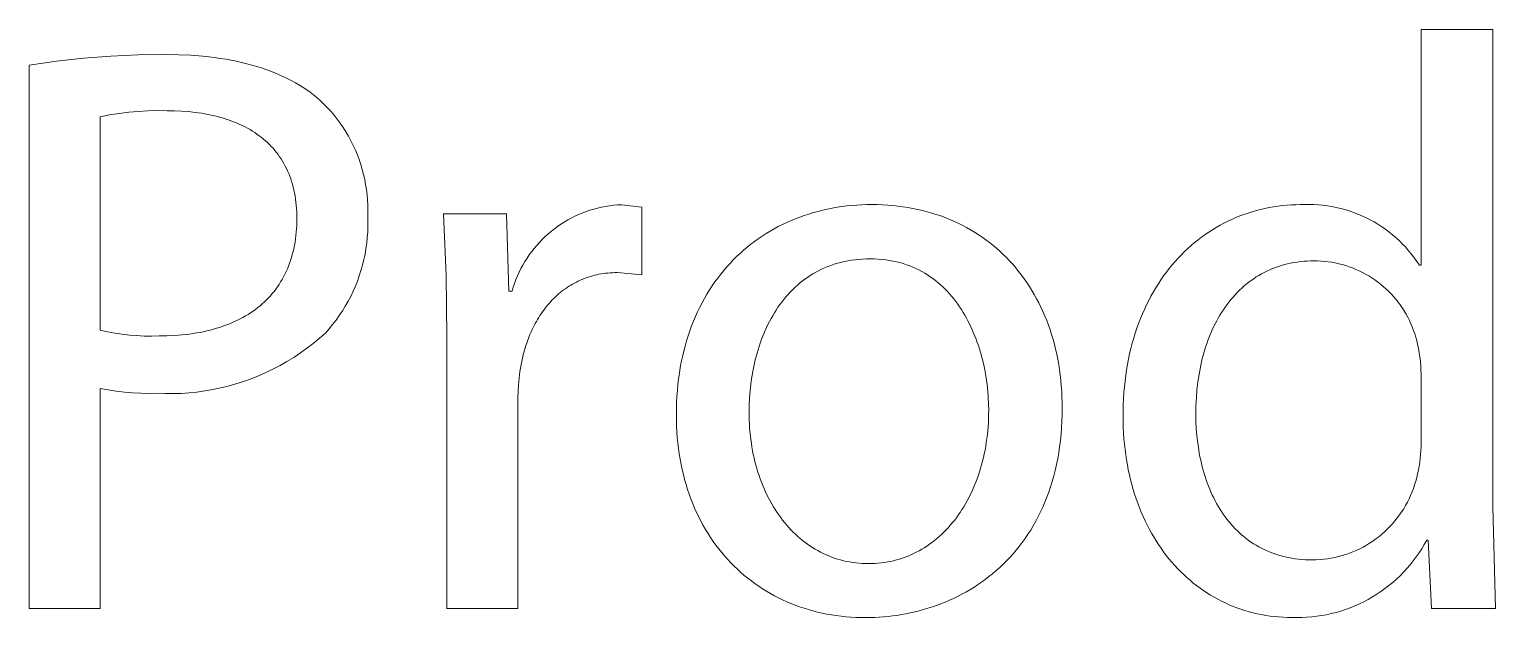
# Model space of a CAD drawing. Header units: millimetres. Extents: x -987 to 2591, y -102 to 2398.
# Drawn here: x 1452.3 to 1516.6, y -42.3 to -16.4 of the extents above; entities that cross this region are included whole.
import ezdxf

# ---------------------------------------------------------------- set-up
doc = ezdxf.new("R2010")
doc.units = ezdxf.units.MM
doc.header["$MEASUREMENT"] = 0
doc.layers.add('Domyślny', color=7, linetype='Continuous', true_color=0x000000)

msp = doc.modelspace()

# ---------------------------------------------------------------- linework, layer by layer
at = {"layer": 'Domyślny', "color": 18, "lineweight": 15, "true_color": 0x000000}
for p, q in [((1513.358, -26.784), (1513.358, -16.431)), ((1513.358, -16.431), (1516.503, -16.431)), ((1516.503, -16.431), (1516.503, -37.375)), ((1452.251, -18.002), (1453.44, -17.829)), ((1452.251, -41.853), (1452.251, -18.002)), ((1453.44, -17.829), (1454.634, -17.697)), ((1454.634, -17.697), (1455.831, -17.603)), ((1455.831, -17.603), (1457.031, -17.55)), ((1457.031, -17.55), (1458.232, -17.538)), ((1458.232, -17.538), (1458.799, -17.546)), ((1458.799, -17.546), (1459.346, -17.571)), ((1459.346, -17.571), (1459.875, -17.613)), ((1459.875, -17.613), (1460.132, -17.64)), ((1460.132, -17.64), (1460.384, -17.671)), ((1460.384, -17.671), (1460.631, -17.706)), ((1460.631, -17.706), (1460.874, -17.745)), ((1460.874, -17.745), (1461.112, -17.788)), ((1461.112, -17.788), (1461.345, -17.835)), ((1461.345, -17.835), (1461.573, -17.885)), ((1461.573, -17.885), (1461.796, -17.94)), ((1461.796, -17.94), (1462.015, -17.998)), ((1462.015, -17.998), (1462.229, -18.06)), ((1462.229, -18.06), (1462.439, -18.126)), ((1462.439, -18.126), (1462.643, -18.196)), ((1462.643, -18.196), (1462.843, -18.269)), ((1462.843, -18.269), (1463.038, -18.346)), ((1463.038, -18.346), (1463.228, -18.426)), ((1463.228, -18.426), (1463.414, -18.51)), ((1463.414, -18.51), (1463.595, -18.598)), ((1463.595, -18.598), (1463.771, -18.689)), ((1463.771, -18.689), (1463.942, -18.783)), ((1463.942, -18.783), (1464.109, -18.881)), ((1464.109, -18.881), (1464.271, -18.982)), ((1464.271, -18.982), (1464.429, -19.087)), ((1464.429, -19.087), (1464.581, -19.195)), ((1464.581, -19.195), (1464.729, -19.307)), ((1464.729, -19.307), (1464.872, -19.421)), ((1464.872, -19.421), (1465.011, -19.539)), ((1465.011, -19.539), (1465.174, -19.695)), ((1465.174, -19.695), (1465.331, -19.857)), ((1465.331, -19.857), (1465.483, -20.024)), ((1455.777, -20.187), (1455.361, -20.266)), ((1455.361, -20.266), (1455.361, -29.642)), ((1456.195, -20.123), (1455.777, -20.187)), ((1456.614, -20.071), (1456.195, -20.123)), ((1457.036, -20.034), (1456.614, -20.071)), ((1457.458, -20.01), (1457.036, -20.034)), ((1457.881, -20), (1457.458, -20.01)), ((1458.304, -20.004), (1457.881, -20)), ((1458.622, -20.008), (1458.304, -20.004)), ((1458.933, -20.022), (1458.622, -20.008)), ((1459.237, -20.044), (1458.933, -20.022)), ((1459.533, -20.076), (1459.237, -20.044)), ((1459.822, -20.117), (1459.533, -20.076)), ((1459.964, -20.141), (1459.822, -20.117)), ((1460.103, -20.167), (1459.964, -20.141)), ((1460.241, -20.195), (1460.103, -20.167)), ((1460.376, -20.226), (1460.241, -20.195)), ((1460.51, -20.259), (1460.376, -20.226)), ((1460.641, -20.294), (1460.51, -20.259)), ((1460.77, -20.331), (1460.641, -20.294)), ((1460.897, -20.371), (1460.77, -20.331)), ((1461.022, -20.413), (1460.897, -20.371)), ((1461.145, -20.458), (1461.022, -20.413)), ((1461.265, -20.504), (1461.145, -20.458)), ((1461.384, -20.553), (1461.265, -20.504)), ((1461.5, -20.605), (1461.384, -20.553)), ((1465.483, -20.024), (1465.629, -20.196)), ((1465.629, -20.196), (1465.769, -20.373)), ((1465.769, -20.373), (1465.903, -20.555)), ((1465.903, -20.555), (1466.03, -20.741)), ((1461.613, -20.658), (1461.5, -20.605)), ((1461.725, -20.714), (1461.613, -20.658)), ((1461.834, -20.773), (1461.725, -20.714)), ((1461.941, -20.833), (1461.834, -20.773)), ((1462.045, -20.896), (1461.941, -20.833)), ((1462.147, -20.961), (1462.045, -20.896)), ((1462.246, -21.029), (1462.147, -20.961)), ((1462.343, -21.099), (1462.246, -21.029)), ((1462.438, -21.171), (1462.343, -21.099)), ((1462.53, -21.246), (1462.438, -21.171)), ((1462.619, -21.323), (1462.53, -21.246)), ((1466.03, -20.741), (1466.151, -20.931)), ((1466.151, -20.931), (1466.266, -21.126)), ((1466.266, -21.126), (1466.373, -21.324)), ((1462.706, -21.402), (1462.619, -21.323)), ((1462.79, -21.484), (1462.706, -21.402)), ((1462.872, -21.568), (1462.79, -21.484)), ((1462.951, -21.654), (1462.872, -21.568)), ((1463.028, -21.743), (1462.951, -21.654)), ((1463.101, -21.834), (1463.028, -21.743)), ((1463.172, -21.927), (1463.101, -21.834)), ((1466.373, -21.324), (1466.474, -21.526)), ((1466.474, -21.526), (1466.568, -21.732)), ((1466.568, -21.732), (1466.654, -21.94)), ((1463.241, -22.023), (1463.172, -21.927)), ((1463.306, -22.121), (1463.241, -22.023)), ((1463.369, -22.222), (1463.306, -22.121)), ((1463.429, -22.325), (1463.369, -22.222)), ((1463.486, -22.43), (1463.429, -22.325)), ((1463.54, -22.537), (1463.486, -22.43)), ((1466.654, -21.94), (1466.733, -22.151)), ((1466.733, -22.151), (1466.805, -22.365)), ((1466.805, -22.365), (1466.87, -22.582)), ((1463.591, -22.647), (1463.54, -22.537)), ((1463.639, -22.76), (1463.591, -22.647)), ((1463.685, -22.875), (1463.639, -22.76)), ((1463.727, -22.992), (1463.685, -22.875)), ((1463.767, -23.111), (1463.727, -22.992)), ((1463.803, -23.233), (1463.767, -23.111)), ((1466.87, -22.582), (1466.927, -22.8)), ((1466.927, -22.8), (1466.976, -23.02)), ((1466.976, -23.02), (1467.018, -23.242)), ((1463.837, -23.358), (1463.803, -23.233)), ((1463.867, -23.484), (1463.837, -23.358)), ((1463.894, -23.614), (1463.867, -23.484)), ((1463.919, -23.745), (1463.894, -23.614)), ((1463.94, -23.879), (1463.919, -23.745)), ((1467.018, -23.242), (1467.053, -23.465)), ((1467.053, -23.465), (1467.079, -23.689)), ((1467.079, -23.689), (1467.098, -23.914)), ((1463.957, -24.015), (1463.94, -23.879)), ((1463.972, -24.154), (1463.957, -24.015)), ((1463.984, -24.295), (1463.972, -24.154)), ((1463.992, -24.439), (1463.984, -24.295)), ((1463.997, -24.585), (1463.992, -24.439)), ((1467.098, -23.914), (1467.109, -24.139)), ((1467.112, -24.365), (1467.108, -24.59)), ((1467.109, -24.139), (1467.112, -24.365)), ((1476.53, -24.495), (1476.695, -24.432)), ((1476.695, -24.432), (1476.863, -24.375)), ((1476.863, -24.375), (1477.032, -24.324)), ((1477.032, -24.324), (1477.203, -24.279)), ((1477.203, -24.279), (1477.375, -24.239)), ((1477.375, -24.239), (1477.548, -24.206)), ((1477.548, -24.206), (1477.723, -24.178)), ((1477.723, -24.178), (1477.898, -24.156)), ((1477.898, -24.156), (1478.074, -24.14)), ((1478.074, -24.14), (1478.251, -24.131)), ((1478.251, -24.131), (1479.144, -24.238)), ((1479.144, -24.238), (1479.144, -27.204)), ((1486.68, -24.476), (1486.883, -24.42)), ((1486.883, -24.42), (1487.089, -24.369)), ((1487.089, -24.369), (1487.297, -24.323)), ((1487.297, -24.323), (1487.507, -24.281)), ((1487.507, -24.281), (1487.718, -24.244)), ((1487.718, -24.244), (1487.932, -24.212)), ((1487.932, -24.212), (1488.148, -24.185)), ((1488.148, -24.185), (1488.365, -24.163)), ((1488.365, -24.163), (1488.584, -24.146)), ((1488.584, -24.146), (1488.805, -24.133)), ((1488.805, -24.133), (1489.027, -24.126)), ((1489.027, -24.126), (1489.251, -24.123)), ((1489.251, -24.123), (1489.483, -24.126)), ((1489.483, -24.126), (1489.713, -24.134)), ((1489.713, -24.134), (1489.94, -24.147)), ((1489.94, -24.147), (1490.165, -24.165)), ((1490.165, -24.165), (1490.388, -24.189)), ((1490.388, -24.189), (1490.607, -24.217)), ((1490.607, -24.217), (1490.825, -24.251)), ((1490.825, -24.251), (1491.039, -24.289)), ((1491.039, -24.289), (1491.251, -24.333)), ((1491.251, -24.333), (1491.461, -24.381)), ((1491.461, -24.381), (1491.667, -24.435)), ((1491.667, -24.435), (1491.871, -24.493)), ((1505.761, -24.493), (1505.944, -24.435)), ((1505.944, -24.435), (1506.129, -24.382)), ((1506.129, -24.382), (1506.315, -24.334)), ((1506.315, -24.334), (1506.503, -24.291)), ((1506.503, -24.291), (1506.693, -24.253)), ((1506.693, -24.253), (1506.884, -24.22)), ((1506.884, -24.22), (1507.076, -24.191)), ((1507.076, -24.191), (1507.27, -24.168)), ((1507.27, -24.168), (1507.465, -24.15)), ((1507.465, -24.15), (1507.661, -24.137)), ((1507.661, -24.137), (1507.858, -24.13)), ((1507.858, -24.13), (1508.057, -24.127)), ((1508.057, -24.127), (1508.255, -24.118)), ((1508.255, -24.118), (1508.453, -24.116)), ((1508.453, -24.116), (1508.652, -24.121)), ((1508.652, -24.121), (1508.85, -24.133)), ((1508.85, -24.133), (1509.047, -24.151)), ((1509.047, -24.151), (1509.244, -24.176)), ((1509.244, -24.176), (1509.44, -24.208)), ((1509.44, -24.208), (1509.635, -24.247)), ((1509.635, -24.247), (1509.828, -24.292)), ((1509.828, -24.292), (1510.019, -24.344)), ((1510.019, -24.344), (1510.209, -24.402)), ((1510.209, -24.402), (1510.397, -24.467)), ((1463.983, -25.193), (1463.992, -25.042)), ((1463.992, -25.042), (1463.997, -24.889)), ((1463.998, -24.733), (1463.997, -24.585)), ((1463.997, -24.889), (1463.998, -24.733)), ((1467.108, -24.59), (1467.116, -24.836)), ((1467.117, -25.081), (1467.108, -25.326)), ((1467.116, -24.836), (1467.117, -25.081)), ((1470.551, -27.227), (1470.435, -24.524)), ((1470.435, -24.524), (1473.199, -24.524)), ((1473.199, -24.524), (1473.307, -27.919)), ((1475.303, -25.189), (1475.445, -25.084)), ((1475.445, -25.084), (1475.591, -24.984)), ((1475.591, -24.984), (1475.741, -24.89)), ((1475.741, -24.89), (1475.893, -24.8)), ((1475.893, -24.8), (1476.048, -24.716)), ((1476.048, -24.716), (1476.206, -24.637)), ((1476.206, -24.637), (1476.367, -24.563)), ((1476.367, -24.563), (1476.53, -24.495)), ((1484.955, -25.189), (1485.136, -25.091)), ((1485.136, -25.091), (1485.32, -24.998)), ((1485.32, -24.998), (1485.507, -24.91)), ((1485.507, -24.91), (1485.696, -24.826)), ((1485.696, -24.826), (1485.888, -24.747)), ((1485.888, -24.747), (1486.082, -24.672)), ((1486.082, -24.672), (1486.279, -24.602)), ((1486.279, -24.602), (1486.478, -24.537)), ((1486.478, -24.537), (1486.68, -24.476)), ((1491.871, -24.493), (1492.072, -24.555)), ((1492.072, -24.555), (1492.269, -24.623)), ((1492.269, -24.623), (1492.464, -24.695)), ((1492.464, -24.695), (1492.657, -24.772)), ((1492.657, -24.772), (1492.846, -24.854)), ((1492.846, -24.854), (1493.032, -24.94)), ((1493.032, -24.94), (1493.215, -25.03)), ((1493.215, -25.03), (1493.394, -25.125)), ((1504.366, -25.126), (1504.533, -25.031)), ((1504.533, -25.031), (1504.702, -24.94)), ((1504.702, -24.94), (1504.873, -24.853)), ((1504.873, -24.853), (1505.047, -24.772)), ((1505.047, -24.772), (1505.222, -24.695)), ((1505.222, -24.695), (1505.4, -24.623)), ((1505.4, -24.623), (1505.579, -24.555)), ((1505.579, -24.555), (1505.761, -24.493)), ((1510.397, -24.467), (1510.582, -24.538)), ((1510.582, -24.538), (1510.764, -24.616)), ((1510.764, -24.616), (1510.944, -24.699)), ((1510.944, -24.699), (1511.121, -24.789)), ((1511.121, -24.789), (1511.295, -24.885)), ((1511.295, -24.885), (1511.465, -24.987)), ((1511.465, -24.987), (1511.632, -25.095)), ((1511.632, -25.095), (1511.795, -25.208)), ((1463.917, -25.773), (1463.938, -25.632)), ((1463.938, -25.632), (1463.957, -25.487)), ((1463.957, -25.487), (1463.972, -25.341)), ((1463.972, -25.341), (1463.983, -25.193)), ((1467.091, -25.571), (1467.066, -25.815)), ((1467.108, -25.326), (1467.091, -25.571)), ((1474.649, -25.782), (1474.772, -25.654)), ((1474.772, -25.654), (1474.898, -25.531)), ((1474.898, -25.531), (1475.029, -25.413)), ((1475.029, -25.413), (1475.164, -25.298)), ((1475.164, -25.298), (1475.303, -25.189)), ((1483.928, -25.868), (1484.092, -25.743)), ((1484.092, -25.743), (1484.258, -25.624)), ((1484.258, -25.624), (1484.428, -25.508)), ((1484.428, -25.508), (1484.601, -25.397)), ((1484.601, -25.397), (1484.776, -25.291)), ((1484.776, -25.291), (1484.955, -25.189)), ((1493.394, -25.125), (1493.571, -25.225)), ((1493.571, -25.225), (1493.745, -25.328)), ((1493.745, -25.328), (1493.915, -25.437)), ((1493.915, -25.437), (1494.082, -25.549)), ((1494.082, -25.549), (1494.245, -25.666)), ((1494.245, -25.666), (1494.405, -25.786)), ((1503.415, -25.795), (1503.567, -25.672)), ((1503.567, -25.672), (1503.722, -25.554)), ((1503.722, -25.554), (1503.879, -25.44)), ((1503.879, -25.44), (1504.039, -25.331)), ((1504.039, -25.331), (1504.201, -25.226)), ((1504.201, -25.226), (1504.366, -25.126)), ((1511.795, -25.208), (1511.954, -25.327)), ((1511.954, -25.327), (1512.109, -25.451)), ((1512.109, -25.451), (1512.259, -25.58)), ((1512.259, -25.58), (1512.405, -25.714)), ((1512.405, -25.714), (1512.547, -25.854)), ((1463.761, -26.448), (1463.799, -26.318)), ((1463.799, -26.318), (1463.833, -26.185)), ((1463.833, -26.185), (1463.864, -26.05)), ((1463.864, -26.05), (1463.892, -25.913)), ((1463.892, -25.913), (1463.917, -25.773)), ((1466.99, -26.299), (1466.94, -26.539)), ((1467.032, -26.058), (1466.99, -26.299)), ((1467.066, -25.815), (1467.032, -26.058)), ((1474.105, -26.476), (1474.204, -26.33)), ((1474.204, -26.33), (1474.308, -26.187)), ((1474.308, -26.187), (1474.417, -26.048)), ((1474.417, -26.048), (1474.531, -25.913)), ((1474.531, -25.913), (1474.649, -25.782)), ((1483.307, -26.408), (1483.457, -26.266)), ((1483.457, -26.266), (1483.611, -26.129)), ((1483.611, -26.129), (1483.768, -25.996)), ((1483.768, -25.996), (1483.928, -25.868)), ((1494.405, -25.786), (1494.562, -25.911)), ((1494.562, -25.911), (1494.716, -26.041)), ((1494.716, -26.041), (1494.866, -26.174)), ((1494.866, -26.174), (1495.012, -26.311)), ((1495.012, -26.311), (1495.155, -26.452)), ((1502.697, -26.473), (1502.835, -26.329)), ((1502.835, -26.329), (1502.976, -26.189)), ((1502.976, -26.189), (1503.119, -26.053)), ((1503.119, -26.053), (1503.266, -25.922)), ((1503.266, -25.922), (1503.415, -25.795)), ((1512.547, -25.854), (1512.683, -25.998)), ((1512.683, -25.998), (1512.814, -26.147)), ((1512.814, -26.147), (1512.941, -26.3)), ((1512.941, -26.3), (1513.061, -26.457)), ((1463.528, -27.066), (1463.58, -26.947)), ((1463.58, -26.947), (1463.63, -26.826)), ((1463.63, -26.826), (1463.677, -26.702)), ((1463.677, -26.702), (1463.721, -26.576)), ((1463.721, -26.576), (1463.761, -26.448)), ((1466.814, -27.014), (1466.74, -27.247)), ((1466.881, -26.778), (1466.814, -27.014)), ((1466.94, -26.539), (1466.881, -26.778)), ((1473.759, -27.093), (1473.837, -26.934)), ((1473.837, -26.934), (1473.921, -26.779)), ((1473.921, -26.779), (1474.01, -26.626)), ((1474.01, -26.626), (1474.105, -26.476)), ((1482.608, -27.18), (1482.74, -27.017)), ((1482.74, -27.017), (1482.877, -26.858)), ((1482.877, -26.858), (1483.016, -26.704)), ((1483.016, -26.704), (1483.16, -26.554)), ((1483.16, -26.554), (1483.307, -26.408)), ((1486.907, -27.026), (1486.779, -27.094)), ((1487.037, -26.961), (1486.907, -27.026)), ((1487.171, -26.901), (1487.037, -26.961)), ((1487.307, -26.845), (1487.171, -26.901)), ((1487.447, -26.792), (1487.307, -26.845)), ((1487.589, -26.744), (1487.447, -26.792)), ((1487.735, -26.7), (1487.589, -26.744)), ((1487.883, -26.66), (1487.735, -26.7)), ((1488.035, -26.625), (1487.883, -26.66)), ((1488.189, -26.594), (1488.035, -26.625)), ((1488.346, -26.567), (1488.189, -26.594)), ((1488.507, -26.546), (1488.346, -26.567)), ((1488.67, -26.528), (1488.507, -26.546)), ((1488.837, -26.516), (1488.67, -26.528)), ((1489.007, -26.509), (1488.837, -26.516)), ((1489.179, -26.506), (1489.007, -26.509)), ((1489.352, -26.509), (1489.179, -26.506)), ((1489.522, -26.517), (1489.352, -26.509)), ((1489.689, -26.53), (1489.522, -26.517)), ((1489.852, -26.549), (1489.689, -26.53)), ((1490.012, -26.572), (1489.852, -26.549)), ((1490.169, -26.601), (1490.012, -26.572)), ((1490.323, -26.634), (1490.169, -26.601)), ((1490.473, -26.672), (1490.323, -26.634)), ((1490.62, -26.714), (1490.473, -26.672)), ((1490.764, -26.761), (1490.62, -26.714)), ((1490.905, -26.813), (1490.764, -26.761)), ((1491.043, -26.869), (1490.905, -26.813)), ((1491.178, -26.929), (1491.043, -26.869)), ((1491.31, -26.993), (1491.178, -26.929)), ((1491.438, -27.061), (1491.31, -26.993)), ((1495.155, -26.452), (1495.294, -26.597)), ((1495.294, -26.597), (1495.43, -26.746)), ((1495.43, -26.746), (1495.561, -26.899)), ((1495.561, -26.899), (1495.69, -27.055)), ((1502.178, -27.092), (1502.303, -26.931)), ((1502.303, -26.931), (1502.431, -26.774)), ((1502.431, -26.774), (1502.563, -26.621)), ((1502.563, -26.621), (1502.697, -26.473)), ((1506.714, -26.985), (1506.591, -27.042)), ((1506.839, -26.933), (1506.714, -26.985)), ((1506.966, -26.883), (1506.839, -26.933)), ((1507.095, -26.838), (1506.966, -26.883)), ((1507.227, -26.796), (1507.095, -26.838)), ((1507.36, -26.758), (1507.227, -26.796)), ((1507.496, -26.724), (1507.36, -26.758)), ((1507.633, -26.694), (1507.496, -26.724)), ((1507.773, -26.667), (1507.633, -26.694)), ((1507.914, -26.645), (1507.773, -26.667)), ((1508.058, -26.626), (1507.914, -26.645)), ((1508.204, -26.612), (1508.058, -26.626)), ((1508.351, -26.602), (1508.204, -26.612)), ((1508.501, -26.595), (1508.351, -26.602)), ((1508.652, -26.593), (1508.501, -26.595)), ((1508.81, -26.595), (1508.652, -26.593)), ((1508.968, -26.602), (1508.81, -26.595)), ((1509.125, -26.615), (1508.968, -26.602)), ((1509.282, -26.633), (1509.125, -26.615)), ((1509.438, -26.656), (1509.282, -26.633)), ((1509.594, -26.685), (1509.438, -26.656)), ((1509.748, -26.719), (1509.594, -26.685)), ((1509.901, -26.758), (1509.748, -26.719)), ((1510.053, -26.802), (1509.901, -26.758)), ((1510.203, -26.852), (1510.053, -26.802)), ((1510.351, -26.906), (1510.203, -26.852)), ((1510.497, -26.966), (1510.351, -26.906)), ((1510.641, -27.03), (1510.497, -26.966)), ((1510.783, -27.1), (1510.641, -27.03)), ((1513.061, -26.457), (1513.177, -26.619)), ((1513.177, -26.619), (1513.287, -26.784)), ((1513.287, -26.784), (1513.358, -26.784)), ((1463.147, -27.729), (1463.218, -27.625)), ((1463.218, -27.625), (1463.286, -27.518)), ((1463.286, -27.518), (1463.351, -27.408)), ((1463.351, -27.408), (1463.413, -27.296)), ((1463.413, -27.296), (1463.472, -27.182)), ((1463.472, -27.182), (1463.528, -27.066)), ((1466.657, -27.478), (1466.566, -27.706)), ((1466.74, -27.247), (1466.657, -27.478)), ((1470.578, -29.933), (1470.551, -27.227)), ((1473.5, -27.75), (1473.556, -27.582)), ((1473.556, -27.582), (1473.618, -27.417)), ((1473.618, -27.417), (1473.686, -27.253)), ((1473.686, -27.253), (1473.759, -27.093)), ((1476.023, -27.662), (1475.944, -27.711)), ((1476.104, -27.614), (1476.023, -27.662)), ((1476.186, -27.569), (1476.104, -27.614)), ((1476.27, -27.525), (1476.186, -27.569)), ((1476.354, -27.484), (1476.27, -27.525)), ((1476.44, -27.444), (1476.354, -27.484)), ((1476.527, -27.407), (1476.44, -27.444)), ((1476.615, -27.372), (1476.527, -27.407)), ((1476.704, -27.339), (1476.615, -27.372)), ((1476.794, -27.308), (1476.704, -27.339)), ((1476.885, -27.279), (1476.794, -27.308)), ((1476.977, -27.252), (1476.885, -27.279)), ((1477.07, -27.228), (1476.977, -27.252)), ((1477.165, -27.205), (1477.07, -27.228)), ((1477.26, -27.185), (1477.165, -27.205)), ((1477.357, -27.168), (1477.26, -27.185)), ((1477.454, -27.152), (1477.357, -27.168)), ((1477.553, -27.139), (1477.454, -27.152)), ((1477.652, -27.128), (1477.553, -27.139)), ((1477.753, -27.12), (1477.652, -27.128)), ((1477.854, -27.114), (1477.753, -27.12)), ((1477.957, -27.11), (1477.854, -27.114)), ((1478.06, -27.109), (1477.957, -27.11)), ((1479.144, -27.204), (1478.06, -27.109)), ((1482.233, -27.693), (1482.354, -27.518)), ((1482.354, -27.518), (1482.479, -27.347)), ((1482.479, -27.347), (1482.608, -27.18)), ((1485.966, -27.67), (1485.861, -27.765)), ((1486.073, -27.577), (1485.966, -27.67)), ((1486.184, -27.488), (1486.073, -27.577)), ((1486.297, -27.402), (1486.184, -27.488)), ((1486.413, -27.32), (1486.297, -27.402)), ((1486.532, -27.241), (1486.413, -27.32)), ((1486.654, -27.165), (1486.532, -27.241)), ((1486.779, -27.094), (1486.654, -27.165)), ((1491.564, -27.133), (1491.438, -27.061)), ((1491.687, -27.209), (1491.564, -27.133)), ((1491.806, -27.288), (1491.687, -27.209)), ((1491.923, -27.371), (1491.806, -27.288)), ((1492.036, -27.458), (1491.923, -27.371)), ((1492.147, -27.548), (1492.036, -27.458)), ((1492.255, -27.641), (1492.147, -27.548)), ((1492.36, -27.737), (1492.255, -27.641)), ((1495.69, -27.055), (1495.814, -27.216)), ((1495.814, -27.216), (1495.934, -27.38)), ((1495.934, -27.38), (1496.051, -27.547)), ((1496.051, -27.547), (1496.164, -27.719)), ((1501.712, -27.777), (1501.823, -27.6)), ((1501.823, -27.6), (1501.938, -27.427)), ((1501.938, -27.427), (1502.056, -27.257)), ((1502.056, -27.257), (1502.178, -27.092)), ((1505.686, -27.617), (1505.583, -27.704)), ((1505.792, -27.534), (1505.686, -27.617)), ((1505.899, -27.453), (1505.792, -27.534)), ((1506.009, -27.376), (1505.899, -27.453)), ((1506.121, -27.302), (1506.009, -27.376)), ((1506.235, -27.232), (1506.121, -27.302)), ((1506.352, -27.165), (1506.235, -27.232)), ((1506.47, -27.102), (1506.352, -27.165)), ((1506.591, -27.042), (1506.47, -27.102)), ((1510.922, -27.174), (1510.783, -27.1)), ((1511.059, -27.253), (1510.922, -27.174)), ((1511.193, -27.337), (1511.059, -27.253)), ((1511.324, -27.425), (1511.193, -27.337)), ((1511.452, -27.517), (1511.324, -27.425)), ((1511.577, -27.614), (1511.452, -27.517)), ((1511.698, -27.715), (1511.577, -27.614)), ((1462.57, -28.395), (1462.661, -28.307)), ((1462.661, -28.307), (1462.749, -28.217)), ((1462.749, -28.217), (1462.834, -28.124)), ((1462.834, -28.124), (1462.917, -28.029)), ((1462.917, -28.029), (1462.996, -27.932)), ((1462.996, -27.932), (1463.073, -27.832)), ((1463.073, -27.832), (1463.147, -27.729)), ((1466.361, -28.151), (1466.247, -28.368)), ((1466.467, -27.93), (1466.361, -28.151)), ((1466.566, -27.706), (1466.467, -27.93)), ((1473.307, -27.919), (1473.45, -27.919)), ((1473.45, -27.919), (1473.5, -27.75)), ((1475.214, -28.309), (1475.148, -28.378)), ((1475.281, -28.241), (1475.214, -28.309)), ((1475.35, -28.175), (1475.281, -28.241)), ((1475.42, -28.11), (1475.35, -28.175)), ((1475.491, -28.048), (1475.42, -28.11)), ((1475.563, -27.987), (1475.491, -28.048)), ((1475.637, -27.928), (1475.563, -27.987)), ((1475.712, -27.871), (1475.637, -27.928)), ((1475.788, -27.816), (1475.712, -27.871)), ((1475.865, -27.762), (1475.788, -27.816)), ((1475.944, -27.711), (1475.865, -27.762)), ((1481.789, -28.434), (1481.894, -28.243)), ((1481.894, -28.243), (1482.003, -28.055)), ((1482.003, -28.055), (1482.116, -27.872)), ((1482.116, -27.872), (1482.233, -27.693)), ((1485.379, -28.287), (1485.291, -28.4)), ((1485.47, -28.177), (1485.379, -28.287)), ((1485.563, -28.07), (1485.47, -28.177)), ((1485.66, -27.965), (1485.563, -28.07)), ((1485.759, -27.864), (1485.66, -27.965)), ((1485.861, -27.765), (1485.759, -27.864)), ((1492.461, -27.837), (1492.36, -27.737)), ((1492.561, -27.939), (1492.461, -27.837)), ((1492.657, -28.045), (1492.561, -27.939)), ((1492.75, -28.153), (1492.657, -28.045)), ((1492.841, -28.264), (1492.75, -28.153)), ((1492.928, -28.377), (1492.841, -28.264)), ((1496.164, -27.719), (1496.273, -27.894)), ((1496.273, -27.894), (1496.378, -28.072)), ((1496.378, -28.072), (1496.479, -28.254)), ((1496.479, -28.254), (1496.576, -28.439)), ((1501.4, -28.334), (1501.5, -28.144)), ((1501.5, -28.144), (1501.604, -27.959)), ((1501.604, -27.959), (1501.712, -27.777)), ((1505.013, -28.289), (1504.926, -28.397)), ((1505.102, -28.184), (1505.013, -28.289)), ((1505.194, -28.082), (1505.102, -28.184)), ((1505.288, -27.983), (1505.194, -28.082)), ((1505.384, -27.887), (1505.288, -27.983)), ((1505.482, -27.794), (1505.384, -27.887)), ((1505.583, -27.704), (1505.482, -27.794)), ((1511.816, -27.82), (1511.698, -27.715)), ((1511.931, -27.929), (1511.816, -27.82)), ((1512.041, -28.042), (1511.931, -27.929)), ((1512.148, -28.159), (1512.041, -28.042)), ((1512.25, -28.279), (1512.148, -28.159)), ((1512.348, -28.402), (1512.25, -28.279)), ((1461.744, -29.01), (1461.856, -28.942)), ((1461.856, -28.942), (1461.966, -28.871)), ((1461.966, -28.871), (1462.074, -28.798)), ((1462.074, -28.798), (1462.178, -28.722)), ((1462.178, -28.722), (1462.28, -28.644)), ((1462.28, -28.644), (1462.38, -28.564)), ((1462.38, -28.564), (1462.476, -28.481)), ((1462.476, -28.481), (1462.57, -28.395)), ((1465.996, -28.79), (1465.861, -28.995)), ((1466.125, -28.582), (1465.996, -28.79)), ((1466.247, -28.368), (1466.125, -28.582)), ((1474.725, -28.912), (1474.67, -28.995)), ((1474.781, -28.831), (1474.725, -28.912)), ((1474.839, -28.751), (1474.781, -28.831)), ((1474.898, -28.674), (1474.839, -28.751)), ((1474.959, -28.597), (1474.898, -28.674)), ((1475.02, -28.523), (1474.959, -28.597)), ((1475.084, -28.45), (1475.02, -28.523)), ((1475.148, -28.378), (1475.084, -28.45)), ((1481.5, -29.033), (1481.592, -28.829)), ((1481.592, -28.829), (1481.689, -28.63)), ((1481.689, -28.63), (1481.789, -28.434)), ((1484.966, -28.875), (1484.891, -29)), ((1485.043, -28.753), (1484.966, -28.875)), ((1485.123, -28.633), (1485.043, -28.753)), ((1485.205, -28.515), (1485.123, -28.633)), ((1485.291, -28.4), (1485.205, -28.515)), ((1493.013, -28.493), (1492.928, -28.377)), ((1493.095, -28.611), (1493.013, -28.493)), ((1493.175, -28.731), (1493.095, -28.611)), ((1493.251, -28.854), (1493.175, -28.731)), ((1493.325, -28.978), (1493.251, -28.854)), ((1496.576, -28.439), (1496.668, -28.628)), ((1496.668, -28.628), (1496.757, -28.82)), ((1496.757, -28.82), (1496.841, -29.015)), ((1501.038, -29.129), (1501.123, -28.925)), ((1501.123, -28.925), (1501.211, -28.724)), ((1501.211, -28.724), (1501.304, -28.527)), ((1501.304, -28.527), (1501.4, -28.334)), ((1504.602, -28.858), (1504.527, -28.979)), ((1504.679, -28.738), (1504.602, -28.858)), ((1504.759, -28.622), (1504.679, -28.738)), ((1504.841, -28.508), (1504.759, -28.622)), ((1504.926, -28.397), (1504.841, -28.508)), ((1512.442, -28.529), (1512.348, -28.402)), ((1512.532, -28.659), (1512.442, -28.529)), ((1512.617, -28.792), (1512.532, -28.659)), ((1512.698, -28.928), (1512.617, -28.792)), ((1512.774, -29.067), (1512.698, -28.928)), ((1460.192, -29.634), (1460.335, -29.596)), ((1460.335, -29.596), (1460.475, -29.555)), ((1460.475, -29.555), (1460.613, -29.512)), ((1460.613, -29.512), (1460.749, -29.466)), ((1460.749, -29.466), (1460.882, -29.418)), ((1460.882, -29.418), (1461.013, -29.368)), ((1461.013, -29.368), (1461.141, -29.314)), ((1461.141, -29.314), (1461.267, -29.259)), ((1461.267, -29.259), (1461.39, -29.2)), ((1461.39, -29.2), (1461.51, -29.139)), ((1461.51, -29.139), (1461.628, -29.076)), ((1461.628, -29.076), (1461.744, -29.01)), ((1465.412, -29.577), (1465.249, -29.761)), ((1465.568, -29.388), (1465.412, -29.577)), ((1465.718, -29.194), (1465.568, -29.388)), ((1465.861, -28.995), (1465.718, -29.194)), ((1474.326, -29.614), (1474.283, -29.709)), ((1474.371, -29.522), (1474.326, -29.614)), ((1474.417, -29.43), (1474.371, -29.522)), ((1474.465, -29.34), (1474.417, -29.43)), ((1474.514, -29.252), (1474.465, -29.34)), ((1474.565, -29.164), (1474.514, -29.252)), ((1474.617, -29.079), (1474.565, -29.164)), ((1474.67, -28.995), (1474.617, -29.079)), ((1481.251, -29.666), (1481.33, -29.451)), ((1481.33, -29.451), (1481.413, -29.24)), ((1481.413, -29.24), (1481.5, -29.033)), ((1484.62, -29.52), (1484.559, -29.655)), ((1484.684, -29.387), (1484.62, -29.52)), ((1484.75, -29.256), (1484.684, -29.387)), ((1484.819, -29.127), (1484.75, -29.256)), ((1484.891, -29), (1484.819, -29.127)), ((1493.397, -29.105), (1493.325, -28.978)), ((1493.465, -29.233), (1493.397, -29.105)), ((1493.531, -29.363), (1493.465, -29.233)), ((1493.595, -29.495), (1493.531, -29.363)), ((1493.655, -29.628), (1493.595, -29.495)), ((1496.841, -29.015), (1496.922, -29.214)), ((1496.922, -29.214), (1496.998, -29.416)), ((1496.998, -29.416), (1497.069, -29.621)), ((1500.809, -29.766), (1500.881, -29.55)), ((1500.881, -29.55), (1500.957, -29.338)), ((1500.957, -29.338), (1501.038, -29.129)), ((1504.252, -29.492), (1504.189, -29.627)), ((1504.317, -29.36), (1504.252, -29.492)), ((1504.385, -29.231), (1504.317, -29.36)), ((1504.455, -29.104), (1504.385, -29.231)), ((1504.527, -28.979), (1504.455, -29.104)), ((1512.845, -29.208), (1512.774, -29.067)), ((1512.911, -29.351), (1512.845, -29.208)), ((1512.973, -29.496), (1512.911, -29.351)), ((1513.029, -29.644), (1512.973, -29.496)), ((1455.361, -29.642), (1455.679, -29.71)), ((1455.679, -29.71), (1456, -29.767)), ((1456, -29.767), (1456.322, -29.814)), ((1456.322, -29.814), (1456.645, -29.851)), ((1456.645, -29.851), (1456.97, -29.877)), ((1456.97, -29.877), (1457.295, -29.893)), ((1457.295, -29.893), (1457.621, -29.898)), ((1457.621, -29.898), (1457.946, -29.892)), ((1457.946, -29.892), (1458.294, -29.887)), ((1458.294, -29.887), (1458.633, -29.871)), ((1458.633, -29.871), (1458.963, -29.844)), ((1458.963, -29.844), (1459.124, -29.827)), ((1459.124, -29.827), (1459.284, -29.807)), ((1459.284, -29.807), (1459.441, -29.785)), ((1459.441, -29.785), (1459.596, -29.76)), ((1459.596, -29.76), (1459.748, -29.732)), ((1459.748, -29.732), (1459.898, -29.702)), ((1459.898, -29.702), (1460.046, -29.669)), ((1460.046, -29.669), (1460.192, -29.634)), ((1464.717, -30.217), (1464.44, -30.431)), ((1464.987, -29.994), (1464.717, -30.217)), ((1465.249, -29.761), (1464.987, -29.994)), ((1470.578, -41.858), (1470.578, -29.933)), ((1474.09, -30.2), (1474.056, -30.302)), ((1474.126, -30.099), (1474.09, -30.2)), ((1474.163, -29.999), (1474.126, -30.099)), ((1474.201, -29.901), (1474.163, -29.999)), ((1474.241, -29.804), (1474.201, -29.901)), ((1474.283, -29.709), (1474.241, -29.804)), ((1481.043, -30.335), (1481.108, -30.108)), ((1481.108, -30.108), (1481.177, -29.885)), ((1481.177, -29.885), (1481.251, -29.666)), ((1484.34, -30.21), (1484.292, -30.353)), ((1484.391, -30.069), (1484.34, -30.21)), ((1484.444, -29.929), (1484.391, -30.069)), ((1484.5, -29.791), (1484.444, -29.929)), ((1484.559, -29.655), (1484.5, -29.791)), ((1493.713, -29.763), (1493.655, -29.628)), ((1493.769, -29.899), (1493.713, -29.763)), ((1493.822, -30.036), (1493.769, -29.899)), ((1493.872, -30.174), (1493.822, -30.036)), ((1493.92, -30.314), (1493.872, -30.174)), ((1497.069, -29.621), (1497.137, -29.829)), ((1497.137, -29.829), (1497.2, -30.04)), ((1497.2, -30.04), (1497.258, -30.255)), ((1497.258, -30.255), (1497.312, -30.472)), ((1500.618, -30.436), (1500.677, -30.209)), ((1500.677, -30.209), (1500.741, -29.986)), ((1500.741, -29.986), (1500.809, -29.766)), ((1503.964, -30.189), (1503.914, -30.335)), ((1504.017, -30.045), (1503.964, -30.189)), ((1504.072, -29.903), (1504.017, -30.045)), ((1504.129, -29.764), (1504.072, -29.903)), ((1504.189, -29.627), (1504.129, -29.764)), ((1513.08, -29.793), (1513.029, -29.644)), ((1513.126, -29.944), (1513.08, -29.793)), ((1513.167, -30.097), (1513.126, -29.944)), ((1513.203, -30.251), (1513.167, -30.097)), ((1513.245, -30.437), (1513.203, -30.251)), ((1463.863, -30.829), (1463.565, -31.013)), ((1464.155, -30.635), (1463.863, -30.829)), ((1464.44, -30.431), (1464.155, -30.635)), ((1473.936, -30.722), (1473.886, -30.938)), ((1473.993, -30.509), (1473.936, -30.722)), ((1474.056, -30.302), (1473.993, -30.509)), ((1480.879, -31.038), (1480.929, -30.8)), ((1480.929, -30.8), (1480.983, -30.565)), ((1480.983, -30.565), (1481.043, -30.335)), ((1484.163, -30.788), (1484.125, -30.936)), ((1484.204, -30.642), (1484.163, -30.788)), ((1484.247, -30.497), (1484.204, -30.642)), ((1484.292, -30.353), (1484.247, -30.497)), ((1493.965, -30.454), (1493.92, -30.314)), ((1494.008, -30.595), (1493.965, -30.454)), ((1494.086, -30.879), (1494.008, -30.595)), ((1494.155, -31.165), (1494.086, -30.879)), ((1497.312, -30.472), (1497.362, -30.692)), ((1497.362, -30.692), (1497.407, -30.915)), ((1500.468, -31.139), (1500.513, -30.901)), ((1500.513, -30.901), (1500.563, -30.667)), ((1500.563, -30.667), (1500.618, -30.436)), ((1503.78, -30.787), (1503.74, -30.942)), ((1503.822, -30.634), (1503.78, -30.787)), ((1503.867, -30.484), (1503.822, -30.634)), ((1503.914, -30.335), (1503.867, -30.484)), ((1513.28, -30.624), (1513.245, -30.437)), ((1513.308, -30.813), (1513.28, -30.624)), ((1513.331, -31.002), (1513.308, -30.813)), ((1462.635, -31.5), (1462.314, -31.641)), ((1462.95, -31.349), (1462.635, -31.5)), ((1463.261, -31.186), (1462.95, -31.349)), ((1463.565, -31.013), (1463.261, -31.186)), ((1473.794, -31.451), (1473.756, -31.743)), ((1473.843, -31.16), (1473.794, -31.451)), ((1473.886, -30.938), (1473.843, -31.16)), ((1480.759, -31.774), (1480.794, -31.525)), ((1480.794, -31.525), (1480.834, -31.279)), ((1480.834, -31.279), (1480.879, -31.038)), ((1484.027, -31.384), (1483.974, -31.687)), ((1484.09, -31.085), (1484.027, -31.384)), ((1484.125, -30.936), (1484.09, -31.085)), ((1494.214, -31.452), (1494.155, -31.165)), ((1494.263, -31.74), (1494.214, -31.452)), ((1497.407, -30.915), (1497.448, -31.141)), ((1497.448, -31.141), (1497.484, -31.37)), ((1497.484, -31.37), (1497.515, -31.602)), ((1500.391, -31.624), (1500.427, -31.38)), ((1500.427, -31.38), (1500.468, -31.139)), ((1503.638, -31.418), (1503.609, -31.58)), ((1503.669, -31.257), (1503.638, -31.418)), ((1503.704, -31.098), (1503.669, -31.257)), ((1503.74, -30.942), (1503.704, -31.098)), ((1513.346, -31.192), (1513.331, -31.002)), ((1513.355, -31.382), (1513.346, -31.192)), ((1513.358, -31.573), (1513.355, -31.382)), ((1455.714, -32.258), (1455.361, -32.191)), ((1455.361, -32.191), (1455.361, -41.853)), ((1460.647, -32.173), (1460.304, -32.245)), ((1460.987, -32.09), (1460.647, -32.173)), ((1461.325, -31.995), (1460.987, -32.09)), ((1461.658, -31.889), (1461.325, -31.995)), ((1461.988, -31.77), (1461.658, -31.889)), ((1462.314, -31.641), (1461.988, -31.77)), ((1473.727, -32.036), (1473.708, -32.33)), ((1473.756, -31.743), (1473.727, -32.036)), ((1480.705, -32.283), (1480.729, -32.027)), ((1480.729, -32.027), (1480.759, -31.774)), ((1483.93, -31.993), (1483.897, -32.3)), ((1483.974, -31.687), (1483.93, -31.993)), ((1494.303, -32.027), (1494.263, -31.74)), ((1494.334, -32.313), (1494.303, -32.027)), ((1497.515, -31.602), (1497.541, -31.836)), ((1497.541, -31.836), (1497.563, -32.073)), ((1497.563, -32.073), (1497.58, -32.313)), ((1500.312, -32.379), (1500.333, -32.124)), ((1500.333, -32.124), (1500.36, -31.872)), ((1500.36, -31.872), (1500.391, -31.624)), ((1503.559, -31.911), (1503.52, -32.249)), ((1503.583, -31.745), (1503.559, -31.911)), ((1503.609, -31.58), (1503.583, -31.745)), ((1513.358, -34.587), (1513.358, -31.573)), ((1456.07, -32.312), (1455.714, -32.258)), ((1456.427, -32.355), (1456.07, -32.312)), ((1456.785, -32.386), (1456.427, -32.355)), ((1457.144, -32.404), (1456.785, -32.386)), ((1457.503, -32.411), (1457.144, -32.404)), ((1457.863, -32.406), (1457.503, -32.411)), ((1458.213, -32.419), (1457.863, -32.406)), ((1458.563, -32.42), (1458.213, -32.419)), ((1458.913, -32.41), (1458.563, -32.42)), ((1459.263, -32.386), (1458.913, -32.41)), ((1459.612, -32.351), (1459.263, -32.386)), ((1459.959, -32.304), (1459.612, -32.351)), ((1460.304, -32.245), (1459.959, -32.304)), ((1473.708, -32.33), (1473.7, -32.625)), ((1473.7, -32.625), (1473.7, -41.858)), ((1480.664, -33.074), (1480.672, -32.807)), ((1480.672, -32.807), (1480.686, -32.543)), ((1480.686, -32.543), (1480.705, -32.283)), ((1483.873, -32.608), (1483.859, -32.917)), ((1483.897, -32.3), (1483.873, -32.608)), ((1494.356, -32.596), (1494.334, -32.313)), ((1494.369, -32.877), (1494.356, -32.596)), ((1497.58, -32.313), (1497.592, -32.555)), ((1497.592, -32.555), (1497.6, -32.8)), ((1497.6, -32.8), (1497.602, -33.047)), ((1500.284, -32.899), (1500.295, -32.637)), ((1500.295, -32.637), (1500.312, -32.379)), ((1503.492, -32.593), (1503.475, -32.944)), ((1503.52, -32.249), (1503.492, -32.593)), ((1480.661, -33.345), (1480.664, -33.074)), ((1480.664, -33.6), (1480.661, -33.345)), ((1483.859, -32.917), (1483.854, -33.226)), ((1483.854, -33.226), (1483.855, -33.402)), ((1483.855, -33.402), (1483.86, -33.578)), ((1494.367, -33.517), (1494.372, -33.336)), ((1494.374, -33.154), (1494.369, -32.877)), ((1494.372, -33.336), (1494.374, -33.154)), ((1497.599, -33.345), (1497.589, -33.637)), ((1497.602, -33.047), (1497.599, -33.345)), ((1500.277, -33.432), (1500.278, -33.164)), ((1500.279, -33.678), (1500.277, -33.432)), ((1500.278, -33.164), (1500.284, -32.899)), ((1503.475, -32.944), (1503.47, -33.301)), ((1503.47, -33.301), (1503.475, -33.627)), ((1480.671, -33.851), (1480.664, -33.6)), ((1480.684, -34.1), (1480.671, -33.851)), ((1480.703, -34.346), (1480.684, -34.1)), ((1483.86, -33.578), (1483.868, -33.752)), ((1483.868, -33.752), (1483.879, -33.925)), ((1483.879, -33.925), (1483.893, -34.096)), ((1483.893, -34.096), (1483.91, -34.265)), ((1494.315, -34.223), (1494.333, -34.049)), ((1494.333, -34.049), (1494.347, -33.874)), ((1494.347, -33.874), (1494.359, -33.696)), ((1494.359, -33.696), (1494.367, -33.517)), ((1497.573, -33.924), (1497.551, -34.207)), ((1497.589, -33.637), (1497.573, -33.924)), ((1500.286, -33.921), (1500.279, -33.678)), ((1500.298, -34.162), (1500.286, -33.921)), ((1503.475, -33.627), (1503.49, -33.95)), ((1503.49, -33.95), (1503.515, -34.268)), ((1480.726, -34.589), (1480.703, -34.346)), ((1480.754, -34.828), (1480.726, -34.589)), ((1483.91, -34.265), (1483.93, -34.433)), ((1483.93, -34.433), (1483.953, -34.599)), ((1483.953, -34.599), (1483.98, -34.764)), ((1483.98, -34.764), (1484.009, -34.927)), ((1494.214, -34.9), (1494.244, -34.733)), ((1494.244, -34.733), (1494.27, -34.565)), ((1494.27, -34.565), (1494.294, -34.395)), ((1494.294, -34.395), (1494.315, -34.223)), ((1497.489, -34.755), (1497.449, -35.021)), ((1497.523, -34.483), (1497.489, -34.755)), ((1497.551, -34.207), (1497.523, -34.483)), ((1500.314, -34.4), (1500.298, -34.162)), ((1500.335, -34.636), (1500.314, -34.4)), ((1500.36, -34.869), (1500.335, -34.636)), ((1503.515, -34.268), (1503.55, -34.582)), ((1503.55, -34.582), (1503.595, -34.891)), ((1513.352, -34.93), (1513.358, -34.759)), ((1513.358, -34.759), (1513.358, -34.587)), ((1480.787, -35.064), (1480.754, -34.828)), ((1480.825, -35.298), (1480.787, -35.064)), ((1480.868, -35.528), (1480.825, -35.298)), ((1484.009, -34.927), (1484.04, -35.088)), ((1484.04, -35.088), (1484.075, -35.247)), ((1484.075, -35.247), (1484.113, -35.404)), ((1484.113, -35.404), (1484.153, -35.56)), ((1494.065, -35.545), (1494.106, -35.387)), ((1494.106, -35.387), (1494.145, -35.226)), ((1494.145, -35.226), (1494.181, -35.064)), ((1494.181, -35.064), (1494.214, -34.9)), ((1497.403, -35.283), (1497.352, -35.539)), ((1497.449, -35.021), (1497.403, -35.283)), ((1500.39, -35.099), (1500.36, -34.869)), ((1500.424, -35.326), (1500.39, -35.099)), ((1500.462, -35.55), (1500.424, -35.326)), ((1503.595, -34.891), (1503.622, -35.043)), ((1503.622, -35.043), (1503.651, -35.194)), ((1503.651, -35.194), (1503.682, -35.343)), ((1503.682, -35.343), (1503.716, -35.491)), ((1513.301, -35.441), (1513.323, -35.271)), ((1513.323, -35.271), (1513.34, -35.101)), ((1513.34, -35.101), (1513.352, -34.93)), ((1480.916, -35.754), (1480.868, -35.528)), ((1480.968, -35.978), (1480.916, -35.754)), ((1481.025, -36.198), (1480.968, -35.978)), ((1484.153, -35.56), (1484.197, -35.713)), ((1484.197, -35.713), (1484.242, -35.864)), ((1484.242, -35.864), (1484.291, -36.014)), ((1484.291, -36.014), (1484.343, -36.161)), ((1493.87, -36.155), (1493.923, -36.006)), ((1493.923, -36.006), (1493.973, -35.854)), ((1493.973, -35.854), (1494.02, -35.701)), ((1494.02, -35.701), (1494.065, -35.545)), ((1497.232, -36.036), (1497.165, -36.277)), ((1497.295, -35.79), (1497.232, -36.036)), ((1497.352, -35.539), (1497.295, -35.79)), ((1500.505, -35.771), (1500.462, -35.55)), ((1500.551, -35.99), (1500.505, -35.771)), ((1500.602, -36.205), (1500.551, -35.99)), ((1503.716, -35.491), (1503.752, -35.637)), ((1503.752, -35.637), (1503.791, -35.782)), ((1503.791, -35.782), (1503.832, -35.924)), ((1503.832, -35.924), (1503.876, -36.065)), ((1513.167, -36.107), (1513.203, -35.945)), ((1513.203, -35.945), (1513.241, -35.778)), ((1513.241, -35.778), (1513.274, -35.61)), ((1513.274, -35.61), (1513.301, -35.441)), ((1481.087, -36.414), (1481.025, -36.198)), ((1481.153, -36.628), (1481.087, -36.414)), ((1481.223, -36.838), (1481.153, -36.628)), ((1484.343, -36.161), (1484.397, -36.306)), ((1484.397, -36.306), (1484.453, -36.449)), ((1484.453, -36.449), (1484.513, -36.59)), ((1484.513, -36.59), (1484.574, -36.728)), ((1493.633, -36.729), (1493.696, -36.589)), ((1493.696, -36.589), (1493.757, -36.447)), ((1493.757, -36.447), (1493.815, -36.302)), ((1493.815, -36.302), (1493.87, -36.155)), ((1497.092, -36.513), (1497.014, -36.743)), ((1497.165, -36.277), (1497.092, -36.513)), ((1500.657, -36.417), (1500.602, -36.205)), ((1500.717, -36.627), (1500.657, -36.417)), ((1500.78, -36.833), (1500.717, -36.627)), ((1503.876, -36.065), (1503.923, -36.205)), ((1503.923, -36.205), (1503.972, -36.342)), ((1503.972, -36.342), (1504.023, -36.477)), ((1504.023, -36.477), (1504.077, -36.611)), ((1504.077, -36.611), (1504.133, -36.742)), ((1512.966, -36.736), (1513.024, -36.581)), ((1513.024, -36.581), (1513.077, -36.425)), ((1513.077, -36.425), (1513.125, -36.267)), ((1513.125, -36.267), (1513.167, -36.107)), ((1481.299, -37.044), (1481.223, -36.838)), ((1481.378, -37.247), (1481.299, -37.044)), ((1481.462, -37.446), (1481.378, -37.247)), ((1484.574, -36.728), (1484.639, -36.864)), ((1484.639, -36.864), (1484.706, -36.998)), ((1484.706, -36.998), (1484.775, -37.129)), ((1484.775, -37.129), (1484.847, -37.258)), ((1484.847, -37.258), (1484.921, -37.384)), ((1493.28, -37.39), (1493.355, -37.263)), ((1493.355, -37.263), (1493.428, -37.133)), ((1493.428, -37.133), (1493.499, -37.001)), ((1493.499, -37.001), (1493.567, -36.866)), ((1493.567, -36.866), (1493.633, -36.729)), ((1496.843, -37.19), (1496.75, -37.406)), ((1496.931, -36.969), (1496.843, -37.19)), ((1497.014, -36.743), (1496.931, -36.969)), ((1500.847, -37.036), (1500.78, -36.833)), ((1500.918, -37.235), (1500.847, -37.036)), ((1500.992, -37.432), (1500.918, -37.235)), ((1504.133, -36.742), (1504.192, -36.872)), ((1504.192, -36.872), (1504.254, -36.999)), ((1504.254, -36.999), (1504.318, -37.124)), ((1504.318, -37.124), (1504.384, -37.247)), ((1504.384, -37.247), (1504.453, -37.367)), ((1512.595, -37.473), (1512.68, -37.331)), ((1512.68, -37.331), (1512.759, -37.186)), ((1512.759, -37.186), (1512.833, -37.039)), ((1512.833, -37.039), (1512.902, -36.888)), ((1512.902, -36.888), (1512.966, -36.736)), ((1481.55, -37.642), (1481.462, -37.446)), ((1481.642, -37.835), (1481.55, -37.642)), ((1481.738, -38.023), (1481.642, -37.835)), ((1484.921, -37.384), (1484.998, -37.508)), ((1484.998, -37.508), (1485.077, -37.629)), ((1485.077, -37.629), (1485.158, -37.747)), ((1485.158, -37.747), (1485.242, -37.863)), ((1485.242, -37.863), (1485.328, -37.976)), ((1485.328, -37.976), (1485.416, -38.086)), ((1492.777, -38.096), (1492.867, -37.985)), ((1492.867, -37.985), (1492.954, -37.872)), ((1492.954, -37.872), (1493.039, -37.755)), ((1493.039, -37.755), (1493.121, -37.636)), ((1493.121, -37.636), (1493.202, -37.515)), ((1493.202, -37.515), (1493.28, -37.39)), ((1496.55, -37.822), (1496.444, -38.023)), ((1496.652, -37.616), (1496.55, -37.822)), ((1496.75, -37.406), (1496.652, -37.616)), ((1501.071, -37.625), (1500.992, -37.432)), ((1501.153, -37.815), (1501.071, -37.625)), ((1501.239, -38.002), (1501.153, -37.815)), ((1504.453, -37.367), (1504.524, -37.485)), ((1504.524, -37.485), (1504.598, -37.601)), ((1504.598, -37.601), (1504.675, -37.714)), ((1504.675, -37.714), (1504.753, -37.825)), ((1504.753, -37.825), (1504.835, -37.933)), ((1504.835, -37.933), (1504.919, -38.039)), ((1512.21, -38.01), (1512.313, -37.881)), ((1512.313, -37.881), (1512.412, -37.748)), ((1512.412, -37.748), (1512.506, -37.612)), ((1512.506, -37.612), (1512.595, -37.473)), ((1516.503, -37.375), (1516.634, -41.855)), ((1481.838, -38.208), (1481.738, -38.023)), ((1481.943, -38.39), (1481.838, -38.208)), ((1482.051, -38.567), (1481.943, -38.39)), ((1482.164, -38.741), (1482.051, -38.567)), ((1485.416, -38.086), (1485.507, -38.194)), ((1485.507, -38.194), (1485.599, -38.299)), ((1485.599, -38.299), (1485.694, -38.4)), ((1485.694, -38.4), (1485.791, -38.499)), ((1485.791, -38.499), (1485.89, -38.595)), ((1485.89, -38.595), (1485.991, -38.687)), ((1492.197, -38.696), (1492.299, -38.604)), ((1492.299, -38.604), (1492.399, -38.508)), ((1492.399, -38.508), (1492.496, -38.41)), ((1492.496, -38.41), (1492.592, -38.308)), ((1492.592, -38.308), (1492.686, -38.203)), ((1492.686, -38.203), (1492.777, -38.096)), ((1496.099, -38.596), (1495.976, -38.777)), ((1496.218, -38.41), (1496.099, -38.596)), ((1496.333, -38.219), (1496.218, -38.41)), ((1496.444, -38.023), (1496.333, -38.219)), ((1501.329, -38.185), (1501.239, -38.002)), ((1501.422, -38.364), (1501.329, -38.185)), ((1501.519, -38.54), (1501.422, -38.364)), ((1501.619, -38.713), (1501.519, -38.54)), ((1504.919, -38.039), (1505.005, -38.141)), ((1505.005, -38.141), (1505.094, -38.242)), ((1505.094, -38.242), (1505.185, -38.339)), ((1505.185, -38.339), (1505.279, -38.433)), ((1505.279, -38.433), (1505.376, -38.525)), ((1505.376, -38.525), (1505.474, -38.614)), ((1505.474, -38.614), (1505.576, -38.7)), ((1511.502, -38.701), (1511.63, -38.597)), ((1511.63, -38.597), (1511.754, -38.487)), ((1511.754, -38.487), (1511.874, -38.374)), ((1511.874, -38.374), (1511.99, -38.257)), ((1511.99, -38.257), (1512.102, -38.135)), ((1512.102, -38.135), (1512.21, -38.01)), ((1482.28, -38.911), (1482.164, -38.741)), ((1482.4, -39.078), (1482.28, -38.911)), ((1482.523, -39.24), (1482.4, -39.078)), ((1482.651, -39.399), (1482.523, -39.24)), ((1485.991, -38.687), (1486.095, -38.777)), ((1486.095, -38.777), (1486.2, -38.864)), ((1486.2, -38.864), (1486.307, -38.947)), ((1486.307, -38.947), (1486.416, -39.027)), ((1486.416, -39.027), (1486.527, -39.104)), ((1486.527, -39.104), (1486.64, -39.177)), ((1486.64, -39.177), (1486.755, -39.247)), ((1486.755, -39.247), (1486.872, -39.314)), ((1491.315, -39.32), (1491.432, -39.254)), ((1491.432, -39.254), (1491.546, -39.184)), ((1491.546, -39.184), (1491.659, -39.111)), ((1491.659, -39.111), (1491.771, -39.035)), ((1491.771, -39.035), (1491.88, -38.955)), ((1491.88, -38.955), (1491.988, -38.872)), ((1491.988, -38.872), (1492.093, -38.786)), ((1492.093, -38.786), (1492.197, -38.696)), ((1495.718, -39.126), (1495.583, -39.292)), ((1495.849, -38.954), (1495.718, -39.126)), ((1495.976, -38.777), (1495.849, -38.954)), ((1501.723, -38.882), (1501.619, -38.713)), ((1501.83, -39.048), (1501.723, -38.882)), ((1501.94, -39.209), (1501.83, -39.048)), ((1502.054, -39.367), (1501.94, -39.209)), ((1505.576, -38.7), (1505.68, -38.782)), ((1505.68, -38.782), (1505.786, -38.862)), ((1505.786, -38.862), (1505.895, -38.938)), ((1505.895, -38.938), (1506.006, -39.011)), ((1506.006, -39.011), (1506.12, -39.081)), ((1506.12, -39.081), (1506.236, -39.148)), ((1506.236, -39.148), (1506.355, -39.211)), ((1506.355, -39.211), (1506.476, -39.271)), ((1506.476, -39.271), (1506.6, -39.328)), ((1510.516, -39.301), (1510.665, -39.231)), ((1510.665, -39.231), (1510.812, -39.155)), ((1510.812, -39.155), (1510.956, -39.074)), ((1510.956, -39.074), (1511.097, -38.988)), ((1511.097, -38.988), (1511.235, -38.897)), ((1511.235, -38.897), (1511.37, -38.801)), ((1511.37, -38.801), (1511.502, -38.701)), ((1513.39, -39.23), (1513.271, -39.412)), ((1513.502, -39.043), (1513.39, -39.23)), ((1513.608, -38.852), (1513.502, -39.043)), ((1513.668, -38.852), (1513.608, -38.852)), ((1513.823, -41.855), (1513.668, -38.852)), ((1482.782, -39.554), (1482.651, -39.399)), ((1482.916, -39.704), (1482.782, -39.554)), ((1483.054, -39.851), (1482.916, -39.704)), ((1483.196, -39.994), (1483.054, -39.851)), ((1486.872, -39.314), (1486.99, -39.377)), ((1486.99, -39.377), (1487.11, -39.437)), ((1487.11, -39.437), (1487.232, -39.494)), ((1487.232, -39.494), (1487.356, -39.546)), ((1487.356, -39.546), (1487.482, -39.595)), ((1487.482, -39.595), (1487.609, -39.641)), ((1487.609, -39.641), (1487.737, -39.682)), ((1487.737, -39.682), (1487.868, -39.72)), ((1487.868, -39.72), (1488, -39.755)), ((1488, -39.755), (1488.133, -39.785)), ((1488.133, -39.785), (1488.268, -39.811)), ((1488.268, -39.811), (1488.404, -39.834)), ((1488.404, -39.834), (1488.542, -39.852)), ((1488.542, -39.852), (1488.682, -39.867)), ((1488.682, -39.867), (1488.822, -39.877)), ((1488.822, -39.877), (1488.964, -39.883)), ((1488.964, -39.883), (1489.108, -39.885)), ((1489.108, -39.885), (1489.248, -39.883)), ((1489.248, -39.883), (1489.387, -39.877)), ((1489.387, -39.877), (1489.525, -39.867)), ((1489.525, -39.867), (1489.662, -39.853)), ((1489.662, -39.853), (1489.797, -39.834)), ((1489.797, -39.834), (1489.931, -39.812)), ((1489.931, -39.812), (1490.064, -39.786)), ((1490.064, -39.786), (1490.196, -39.756)), ((1490.196, -39.756), (1490.326, -39.723)), ((1490.326, -39.723), (1490.455, -39.685)), ((1490.455, -39.685), (1490.583, -39.644)), ((1490.583, -39.644), (1490.709, -39.599)), ((1490.709, -39.599), (1490.833, -39.55)), ((1490.833, -39.55), (1490.956, -39.498)), ((1490.956, -39.498), (1491.077, -39.442)), ((1491.077, -39.442), (1491.197, -39.383)), ((1491.197, -39.383), (1491.315, -39.32)), ((1495.009, -39.912), (1494.858, -40.055)), ((1495.158, -39.764), (1495.009, -39.912)), ((1495.303, -39.612), (1495.158, -39.764)), ((1495.445, -39.454), (1495.303, -39.612)), ((1495.583, -39.292), (1495.445, -39.454)), ((1502.171, -39.522), (1502.054, -39.367)), ((1502.291, -39.672), (1502.171, -39.522)), ((1502.414, -39.819), (1502.291, -39.672)), ((1502.54, -39.962), (1502.414, -39.819)), ((1506.6, -39.328), (1506.726, -39.38)), ((1506.726, -39.38), (1506.855, -39.43)), ((1506.855, -39.43), (1506.986, -39.475)), ((1506.986, -39.475), (1507.119, -39.517)), ((1507.119, -39.517), (1507.256, -39.555)), ((1507.256, -39.555), (1507.394, -39.59)), ((1507.394, -39.59), (1507.535, -39.62)), ((1507.535, -39.62), (1507.679, -39.647)), ((1507.679, -39.647), (1507.825, -39.67)), ((1507.825, -39.67), (1507.974, -39.688)), ((1507.974, -39.688), (1508.125, -39.703)), ((1508.125, -39.703), (1508.278, -39.714)), ((1508.278, -39.714), (1508.434, -39.72)), ((1508.434, -39.72), (1508.593, -39.722)), ((1508.593, -39.722), (1508.758, -39.718)), ((1508.758, -39.718), (1508.923, -39.709)), ((1508.923, -39.709), (1509.087, -39.693)), ((1509.087, -39.693), (1509.251, -39.672)), ((1509.251, -39.672), (1509.414, -39.645)), ((1509.414, -39.645), (1509.576, -39.613)), ((1509.576, -39.613), (1509.737, -39.575)), ((1509.737, -39.575), (1509.897, -39.531)), ((1509.897, -39.531), (1510.054, -39.482)), ((1510.054, -39.482), (1510.21, -39.427)), ((1510.21, -39.427), (1510.364, -39.367)), ((1510.364, -39.367), (1510.516, -39.301)), ((1513.015, -39.765), (1512.879, -39.935)), ((1513.146, -39.591), (1513.015, -39.765)), ((1513.271, -39.412), (1513.146, -39.591)), ((1483.34, -40.133), (1483.196, -39.994)), ((1483.489, -40.267), (1483.34, -40.133)), ((1483.64, -40.398), (1483.489, -40.267)), ((1483.795, -40.524), (1483.64, -40.398)), ((1483.953, -40.646), (1483.795, -40.524)), ((1494.385, -40.456), (1494.222, -40.581)), ((1494.545, -40.327), (1494.385, -40.456)), ((1494.703, -40.193), (1494.545, -40.327)), ((1494.858, -40.055), (1494.703, -40.193)), ((1502.669, -40.101), (1502.54, -39.962)), ((1502.801, -40.236), (1502.669, -40.101)), ((1502.937, -40.367), (1502.801, -40.236)), ((1503.074, -40.494), (1502.937, -40.367)), ((1503.215, -40.617), (1503.074, -40.494)), ((1512.435, -40.416), (1512.277, -40.566)), ((1512.588, -40.261), (1512.435, -40.416)), ((1512.736, -40.1), (1512.588, -40.261)), ((1512.879, -39.935), (1512.736, -40.1)), ((1484.114, -40.765), (1483.953, -40.646)), ((1484.278, -40.878), (1484.114, -40.765)), ((1484.444, -40.988), (1484.278, -40.878)), ((1484.614, -41.093), (1484.444, -40.988)), ((1484.787, -41.194), (1484.614, -41.093)), ((1484.963, -41.291), (1484.787, -41.194)), ((1493.368, -41.134), (1493.191, -41.231)), ((1493.544, -41.032), (1493.368, -41.134)), ((1493.717, -40.926), (1493.544, -41.032)), ((1493.887, -40.816), (1493.717, -40.926)), ((1494.056, -40.7), (1493.887, -40.816)), ((1494.222, -40.581), (1494.056, -40.7)), ((1503.359, -40.735), (1503.215, -40.617)), ((1503.505, -40.85), (1503.359, -40.735)), ((1503.654, -40.96), (1503.505, -40.85)), ((1503.805, -41.067), (1503.654, -40.96)), ((1503.959, -41.168), (1503.805, -41.067)), ((1504.116, -41.266), (1503.959, -41.168)), ((1511.596, -41.109), (1511.414, -41.23)), ((1511.773, -40.982), (1511.596, -41.109)), ((1511.945, -40.849), (1511.773, -40.982)), ((1512.114, -40.71), (1511.945, -40.849)), ((1512.277, -40.566), (1512.114, -40.71)), ((1485.141, -41.383), (1484.963, -41.291)), ((1485.322, -41.471), (1485.141, -41.383)), ((1485.506, -41.554), (1485.322, -41.471)), ((1485.692, -41.633), (1485.506, -41.554)), ((1485.881, -41.707), (1485.692, -41.633)), ((1486.072, -41.777), (1485.881, -41.707)), ((1486.266, -41.842), (1486.072, -41.777)), ((1486.462, -41.902), (1486.266, -41.842)), ((1491.709, -41.846), (1491.518, -41.903)), ((1491.9, -41.784), (1491.709, -41.846)), ((1492.089, -41.719), (1491.9, -41.784)), ((1492.276, -41.648), (1492.089, -41.719)), ((1492.463, -41.574), (1492.276, -41.648)), ((1492.647, -41.495), (1492.463, -41.574)), ((1492.83, -41.411), (1492.647, -41.495)), ((1493.011, -41.323), (1492.83, -41.411)), ((1493.191, -41.231), (1493.011, -41.323)), ((1504.274, -41.359), (1504.116, -41.266)), ((1504.436, -41.448), (1504.274, -41.359)), ((1504.599, -41.533), (1504.436, -41.448)), ((1504.765, -41.612), (1504.599, -41.533)), ((1504.933, -41.688), (1504.765, -41.612)), ((1505.104, -41.759), (1504.933, -41.688)), ((1505.276, -41.825), (1505.104, -41.759)), ((1505.451, -41.886), (1505.276, -41.825)), ((1510.25, -41.821), (1510.045, -41.896)), ((1510.452, -41.739), (1510.25, -41.821)), ((1510.651, -41.65), (1510.452, -41.739)), ((1510.847, -41.555), (1510.651, -41.65)), ((1511.04, -41.453), (1510.847, -41.555)), ((1511.229, -41.345), (1511.04, -41.453)), ((1511.414, -41.23), (1511.229, -41.345)), ((1455.361, -41.853), (1452.251, -41.853)), ((1473.7, -41.858), (1470.578, -41.858)), ((1486.66, -41.958), (1486.462, -41.902)), ((1486.861, -42.009), (1486.66, -41.958)), ((1487.063, -42.056), (1486.861, -42.009)), ((1487.268, -42.098), (1487.063, -42.056)), ((1487.475, -42.134), (1487.268, -42.098)), ((1487.684, -42.167), (1487.475, -42.134)), ((1487.895, -42.194), (1487.684, -42.167)), ((1488.108, -42.216), (1487.895, -42.194)), ((1488.322, -42.234), (1488.108, -42.216)), ((1488.539, -42.246), (1488.322, -42.234)), ((1488.757, -42.254), (1488.539, -42.246)), ((1488.977, -42.256), (1488.757, -42.254)), ((1489.173, -42.254), (1488.977, -42.256)), ((1489.369, -42.248), (1489.173, -42.254)), ((1489.566, -42.238), (1489.369, -42.248)), ((1489.763, -42.223), (1489.566, -42.238)), ((1489.959, -42.204), (1489.763, -42.223)), ((1490.156, -42.182), (1489.959, -42.204)), ((1490.352, -42.155), (1490.156, -42.182)), ((1490.548, -42.123), (1490.352, -42.155)), ((1490.743, -42.088), (1490.548, -42.123)), ((1490.938, -42.048), (1490.743, -42.088)), ((1491.132, -42.004), (1490.938, -42.048)), ((1491.326, -41.956), (1491.132, -42.004)), ((1491.518, -41.903), (1491.326, -41.956)), ((1505.627, -41.943), (1505.451, -41.886)), ((1505.806, -41.996), (1505.627, -41.943)), ((1505.986, -42.043), (1505.806, -41.996)), ((1506.168, -42.085), (1505.986, -42.043)), ((1506.352, -42.123), (1506.168, -42.085)), ((1506.538, -42.156), (1506.352, -42.123)), ((1506.726, -42.184), (1506.538, -42.156)), ((1506.915, -42.207), (1506.726, -42.184)), ((1507.106, -42.225), (1506.915, -42.207)), ((1507.298, -42.237), (1507.106, -42.225)), ((1507.492, -42.245), (1507.298, -42.237)), ((1507.687, -42.248), (1507.492, -42.245)), ((1507.905, -42.252), (1507.687, -42.248)), ((1508.123, -42.25), (1507.905, -42.252)), ((1508.341, -42.24), (1508.123, -42.25)), ((1508.558, -42.222), (1508.341, -42.24)), ((1508.775, -42.197), (1508.558, -42.222)), ((1508.99, -42.165), (1508.775, -42.197)), ((1509.205, -42.126), (1508.99, -42.165)), ((1509.418, -42.079), (1509.205, -42.126)), ((1509.629, -42.025), (1509.418, -42.079)), ((1509.838, -41.964), (1509.629, -42.025)), ((1510.045, -41.896), (1509.838, -41.964)), ((1516.634, -41.855), (1513.823, -41.855))]:
    msp.add_line(p, q, dxfattribs=at)

doc.saveas('drawing.dxf')
